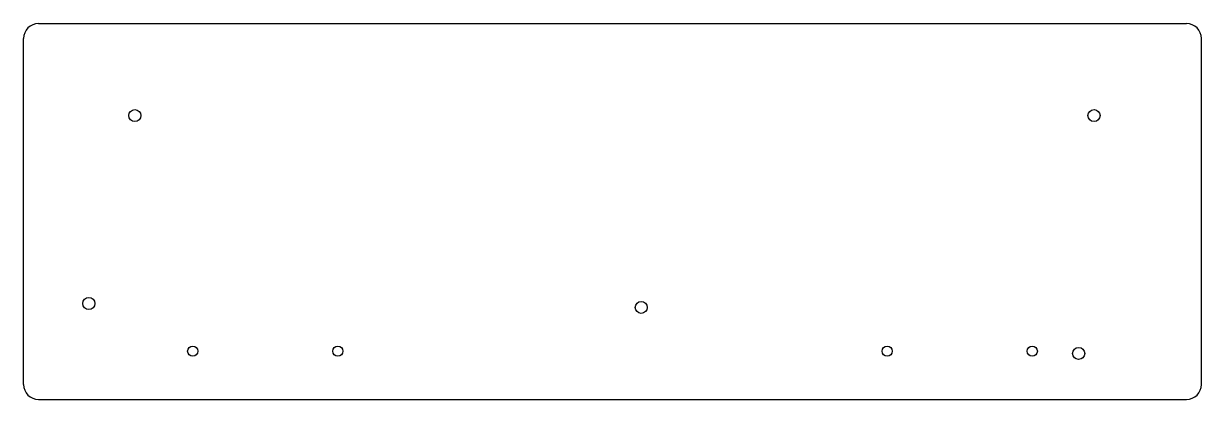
# Model space of a CAD drawing. Extents: x -122 to 122, y -39 to 39.
import ezdxf

# ---------------------------------------------------------------- set-up
doc = ezdxf.new("R2010")
doc.units = 0
doc.header["$MEASUREMENT"] = 0
doc.layers.add('VISIBLE', color=7, linetype='CONTINUOUS')

msp = doc.modelspace()

# ---------------------------------------------------------------- linework, layer by layer
at = {"layer": 'VISIBLE'}
for p, q in [((-118.7405, 38.894), (118.7405, 38.894)), ((-121.8405, -35.794), (-121.8405, 35.794)), ((121.8405, -35.794), (121.8405, 35.794)), ((-118.7405, -38.894), (118.7405, -38.894))]:
    msp.add_line(p, q, dxfattribs=at)
for centre, radius in [((-98.8215, 19.844), 1.25), ((99.6155, 19.844), 1.25), ((-108.3465, -19.05), 1.25), ((5.9525, -19.844), 1.25), ((-86.8405, -28.894), 1.05), ((-56.8405, -28.894), 1.05), ((56.8405, -28.894), 1.05), ((86.8405, -28.894), 1.05), ((96.4405, -29.369), 1.25)]:
    msp.add_circle(centre, radius, dxfattribs=at)
for centre, start, end in [((-118.7405, 35.794), 90, 180), ((118.7405, 35.794), 0, 90), ((-118.7405, -35.794), 180, 270), ((118.7405, -35.794), 270, 0)]:
    msp.add_arc(centre, 3.1, start, end, dxfattribs=at)

doc.saveas('drawing.dxf')
